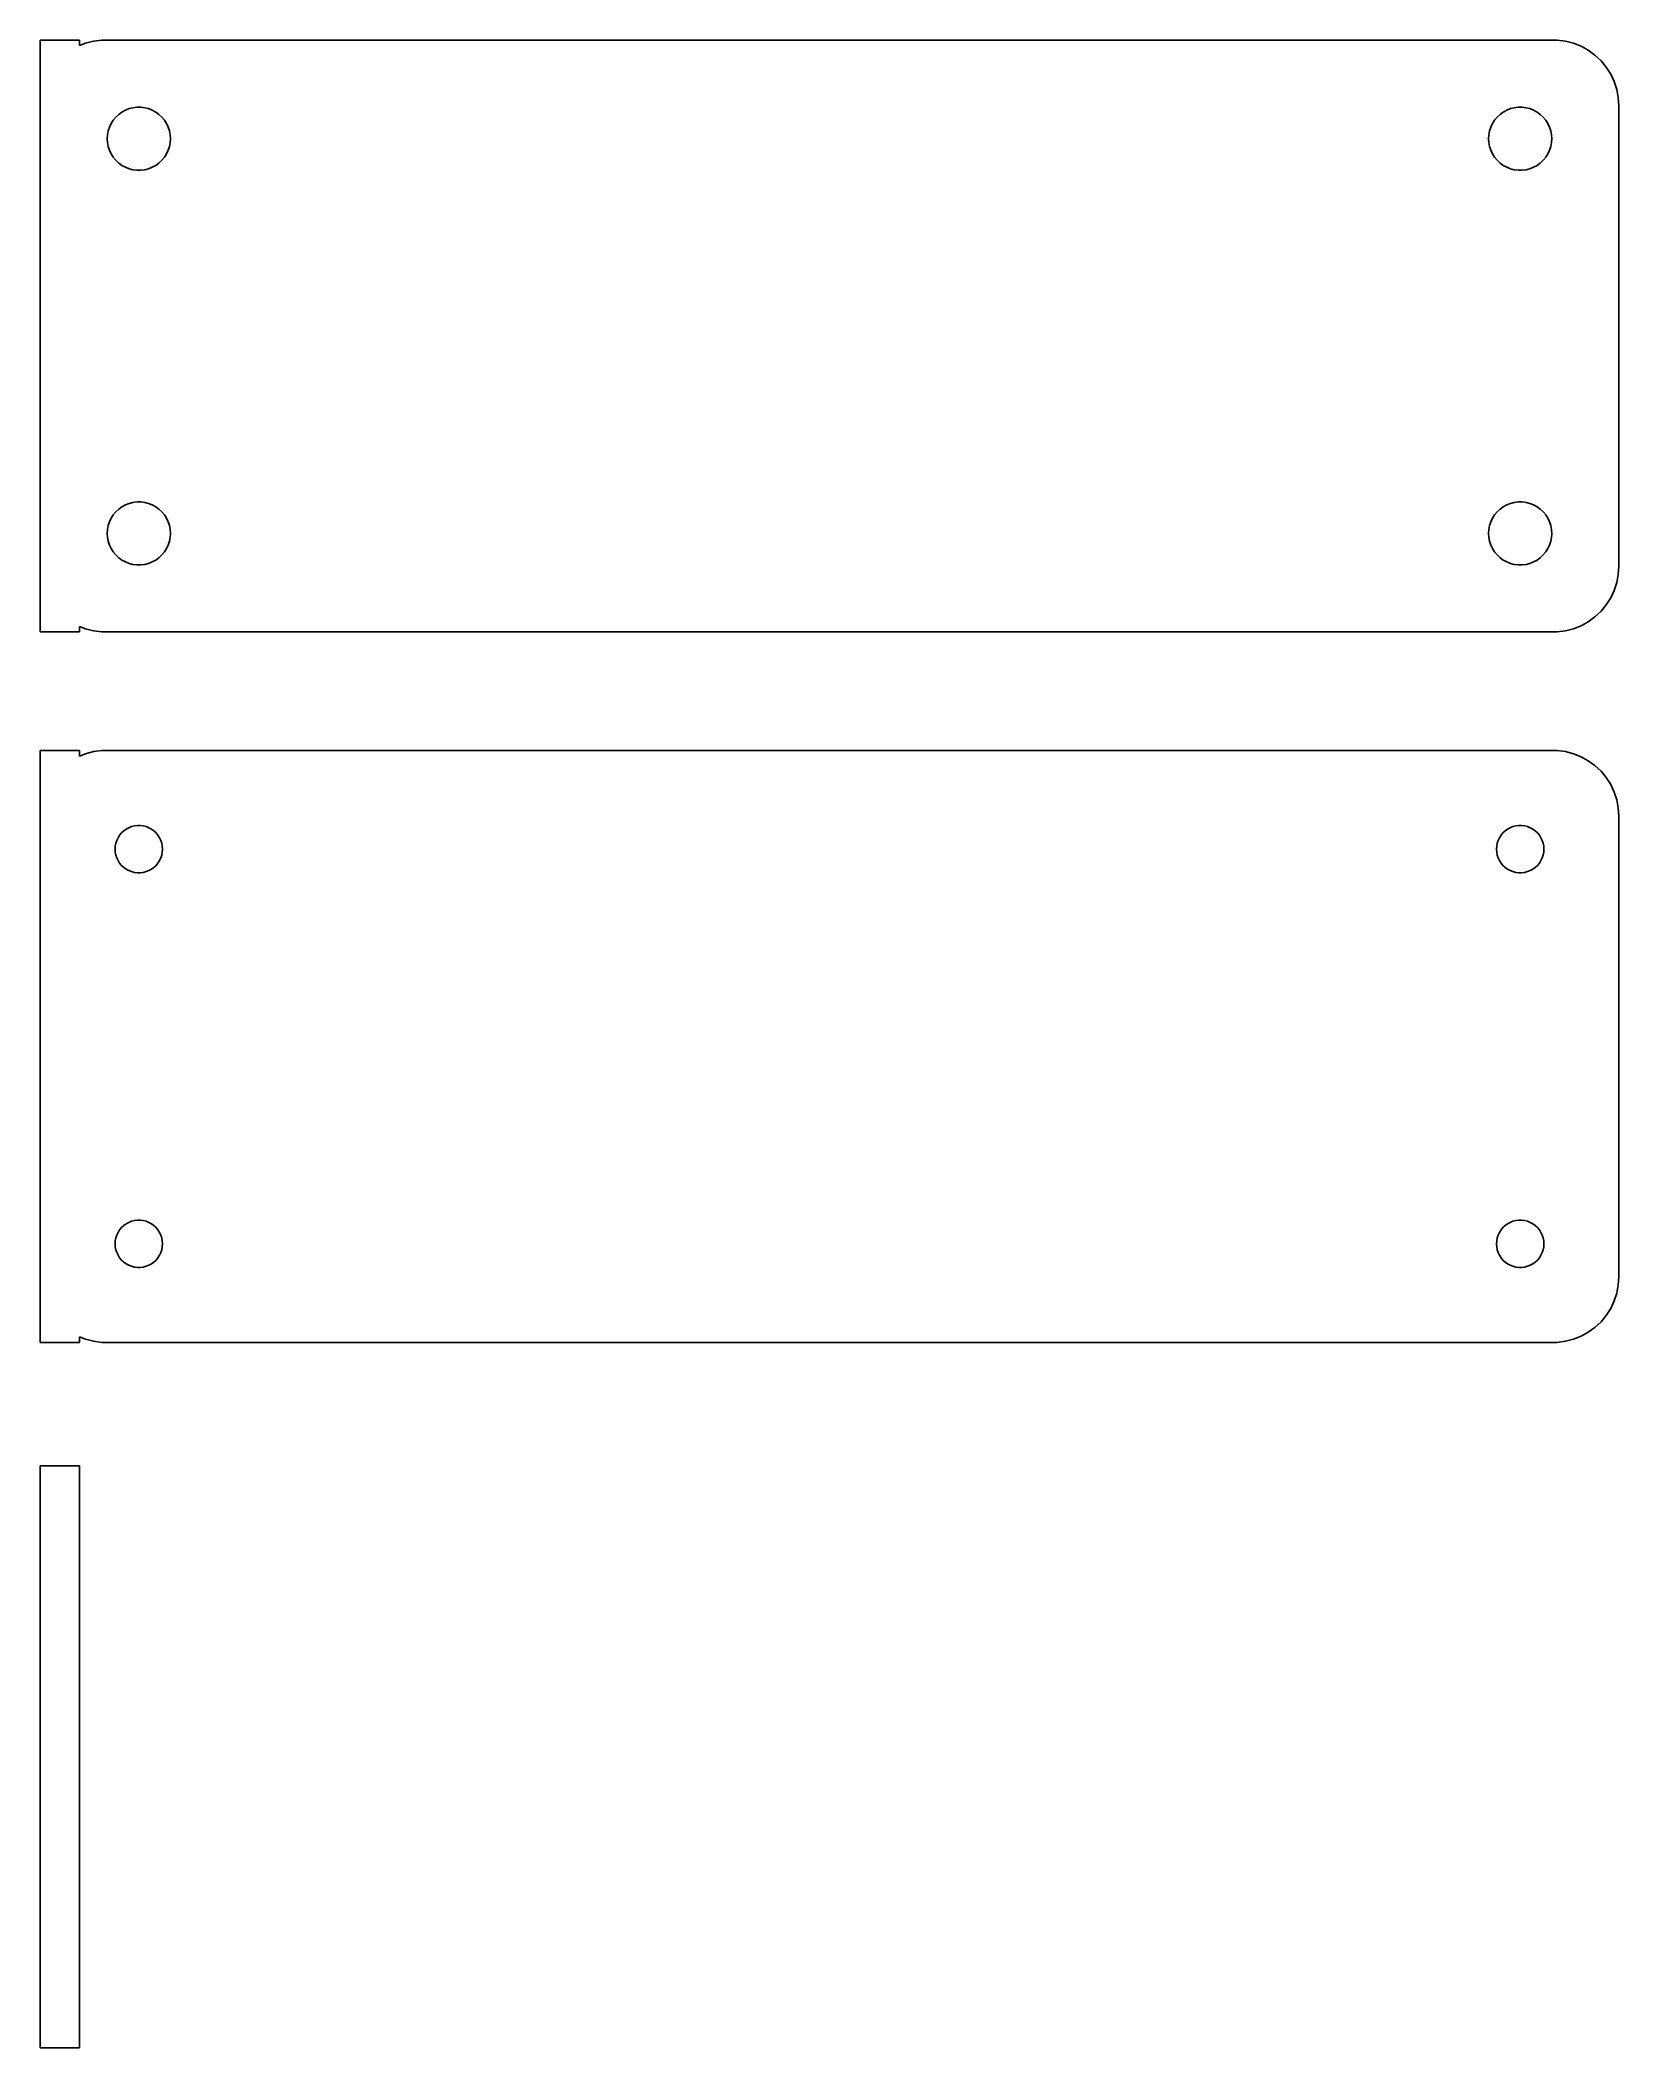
# Model space of a CAD drawing. Header units: metres. Extents: x -60 to 60, y -22 to 130.
import ezdxf

# ---------------------------------------------------------------- set-up
doc = ezdxf.new("R2010")
doc.units = ezdxf.units.M

msp = doc.modelspace()

# ---------------------------------------------------------------- linework, layer by layer
for p, q in [((-57, 130.49), (-60, 130.49)), ((-60, 130.49), (-60, 85.5099)), ((-57, 130.075), (-57, 130.49)), ((-56.5451, 130.255), (-57, 130.075)), ((-55.9369, 130.411), (-56.5451, 130.255)), ((-55.3139, 130.49), (-55.9369, 130.411)), ((55.3139, 130.49), (-55.3139, 130.49)), ((55.9369, 130.411), (55.3139, 130.49)), ((56.5451, 130.255), (55.9369, 130.411)), ((57.1289, 130.024), (56.5451, 130.255)), ((57.6791, 129.722), (57.1289, 130.024)), ((58.1871, 129.353), (57.6791, 129.722)), ((58.6448, 128.923), (58.1871, 129.353)), ((59.0451, 128.439), (58.6448, 128.923)), ((59.3815, 127.909), (59.0451, 128.439)), ((59.6489, 127.341), (59.3815, 127.909)), ((59.8429, 126.743), (59.6489, 127.341)), ((59.9606, 126.127), (59.8429, 126.743)), ((-53.786, 125.026), (-53.5219, 125.172)), ((-53.5219, 125.172), (-53.2416, 125.283)), ((-53.2416, 125.283), (-52.9497, 125.357)), ((-52.9497, 125.357), (-52.6507, 125.395)), ((-52.6507, 125.395), (-52.3493, 125.395)), ((-52.3493, 125.395), (-52.0503, 125.357)), ((-52.0503, 125.357), (-51.7584, 125.283)), ((-51.7584, 125.283), (-51.4781, 125.172)), ((-51.4781, 125.172), (-51.214, 125.026)), ((51.214, 125.026), (51.4781, 125.172)), ((51.4781, 125.172), (51.7584, 125.283)), ((51.7584, 125.283), (52.0503, 125.357)), ((52.0503, 125.357), (52.3493, 125.395)), ((52.3493, 125.395), (52.6507, 125.395)), ((52.6507, 125.395), (52.9497, 125.357)), ((52.9497, 125.357), (53.2416, 125.283)), ((53.2416, 125.283), (53.5219, 125.172)), ((53.5219, 125.172), (53.786, 125.026)), ((60, 125.5), (59.9606, 126.127)), ((60, 90.5), (60, 125.5)), ((-54.8246, 123.597), (-54.7315, 123.883)), ((-54.7315, 123.883), (-54.6031, 124.156)), ((-54.6031, 124.156), (-54.4416, 124.411)), ((-54.4416, 124.411), (-54.2495, 124.643)), ((-54.2495, 124.643), (-54.0298, 124.849)), ((-54.0298, 124.849), (-53.786, 125.026)), ((-51.214, 125.026), (-50.9702, 124.849)), ((-50.9702, 124.849), (-50.7505, 124.643)), ((-50.7505, 124.643), (-50.5583, 124.411)), ((-50.5583, 124.411), (-50.3969, 124.156)), ((-50.3969, 124.156), (-50.2685, 123.883)), ((-50.2685, 123.883), (-50.1754, 123.597)), ((50.1754, 123.597), (50.2685, 123.883)), ((50.2685, 123.883), (50.3969, 124.156)), ((50.3969, 124.156), (50.5583, 124.411)), ((50.5583, 124.411), (50.7505, 124.643)), ((50.7505, 124.643), (50.9702, 124.849)), ((50.9702, 124.849), (51.214, 125.026)), ((53.786, 125.026), (54.0298, 124.849)), ((54.0298, 124.849), (54.2495, 124.643)), ((54.2495, 124.643), (54.4416, 124.411)), ((54.4416, 124.411), (54.6031, 124.156)), ((54.6031, 124.156), (54.7315, 123.883)), ((54.7315, 123.883), (54.8246, 123.597)), ((-54.9, 123), (-54.8811, 123.301)), ((-54.8811, 122.699), (-54.9, 123)), ((-54.8811, 123.301), (-54.8246, 123.597)), ((-54.8246, 122.403), (-54.8811, 122.699)), ((-54.7315, 122.117), (-54.8246, 122.403)), ((-54.6031, 121.844), (-54.7315, 122.117)), ((-50.2685, 122.117), (-50.3969, 121.844)), ((-50.1754, 122.403), (-50.2685, 122.117)), ((-50.1754, 123.597), (-50.1189, 123.301)), ((-50.1189, 122.699), (-50.1754, 122.403)), ((-50.1189, 123.301), (-50.1, 123)), ((-50.1, 123), (-50.1189, 122.699)), ((50.1, 123), (50.1189, 123.301)), ((50.1189, 122.699), (50.1, 123)), ((50.1189, 123.301), (50.1754, 123.597)), ((50.1754, 122.403), (50.1189, 122.699)), ((50.2685, 122.117), (50.1754, 122.403)), ((50.3969, 121.844), (50.2685, 122.117)), ((54.7315, 122.117), (54.6031, 121.844)), ((54.8246, 122.403), (54.7315, 122.117)), ((54.8246, 123.597), (54.8811, 123.301)), ((54.8811, 122.699), (54.8246, 122.403)), ((54.8811, 123.301), (54.9, 123)), ((54.9, 123), (54.8811, 122.699)), ((-54.4416, 121.589), (-54.6031, 121.844)), ((-54.2495, 121.357), (-54.4416, 121.589)), ((-54.0298, 121.151), (-54.2495, 121.357)), ((-53.786, 120.974), (-54.0298, 121.151)), ((-53.5219, 120.828), (-53.786, 120.974)), ((-53.2416, 120.717), (-53.5219, 120.828)), ((-52.9497, 120.643), (-53.2416, 120.717)), ((-52.6507, 120.605), (-52.9497, 120.643)), ((-52.3493, 120.605), (-52.6507, 120.605)), ((-52.0503, 120.643), (-52.3493, 120.605)), ((-51.7584, 120.717), (-52.0503, 120.643)), ((-51.4781, 120.828), (-51.7584, 120.717)), ((-51.214, 120.974), (-51.4781, 120.828)), ((-50.9702, 121.151), (-51.214, 120.974)), ((-50.7505, 121.357), (-50.9702, 121.151)), ((-50.5583, 121.589), (-50.7505, 121.357)), ((-50.3969, 121.844), (-50.5583, 121.589)), ((50.5583, 121.589), (50.3969, 121.844)), ((50.7505, 121.357), (50.5583, 121.589)), ((50.9702, 121.151), (50.7505, 121.357)), ((51.214, 120.974), (50.9702, 121.151)), ((51.4781, 120.828), (51.214, 120.974)), ((51.7584, 120.717), (51.4781, 120.828)), ((52.0503, 120.643), (51.7584, 120.717)), ((52.3493, 120.605), (52.0503, 120.643)), ((52.6507, 120.605), (52.3493, 120.605)), ((52.9497, 120.643), (52.6507, 120.605)), ((53.2416, 120.717), (52.9497, 120.643)), ((53.5219, 120.828), (53.2416, 120.717)), ((53.786, 120.974), (53.5219, 120.828)), ((54.0298, 121.151), (53.786, 120.974)), ((54.2495, 121.357), (54.0298, 121.151)), ((54.4416, 121.589), (54.2495, 121.357)), ((54.6031, 121.844), (54.4416, 121.589)), ((-54.4416, 94.4107), (-54.2495, 94.6429)), ((-54.2495, 94.6429), (-54.0298, 94.8492)), ((-54.0298, 94.8492), (-53.786, 95.0264)), ((-53.786, 95.0264), (-53.5219, 95.1716)), ((-53.5219, 95.1716), (-53.2416, 95.2825)), ((-53.2416, 95.2825), (-52.9497, 95.3575)), ((-52.9497, 95.3575), (-52.6507, 95.3953)), ((-52.6507, 95.3953), (-52.3493, 95.3953)), ((-52.3493, 95.3953), (-52.0503, 95.3575)), ((-52.0503, 95.3575), (-51.7584, 95.2825)), ((-51.7584, 95.2825), (-51.4781, 95.1716)), ((-51.4781, 95.1716), (-51.214, 95.0264)), ((-51.214, 95.0264), (-50.9702, 94.8492)), ((-50.9702, 94.8492), (-50.7505, 94.6429)), ((-50.7505, 94.6429), (-50.5583, 94.4107)), ((50.5583, 94.4107), (50.7505, 94.6429)), ((50.7505, 94.6429), (50.9702, 94.8492)), ((50.9702, 94.8492), (51.214, 95.0264)), ((51.214, 95.0264), (51.4781, 95.1716)), ((51.4781, 95.1716), (51.7584, 95.2825)), ((51.7584, 95.2825), (52.0503, 95.3575)), ((52.0503, 95.3575), (52.3493, 95.3953)), ((52.3493, 95.3953), (52.6507, 95.3953)), ((52.6507, 95.3953), (52.9497, 95.3575)), ((52.9497, 95.3575), (53.2416, 95.2825)), ((53.2416, 95.2825), (53.5219, 95.1716)), ((53.5219, 95.1716), (53.786, 95.0264)), ((53.786, 95.0264), (54.0298, 94.8492)), ((54.0298, 94.8492), (54.2495, 94.6429)), ((54.2495, 94.6429), (54.4416, 94.4107)), ((-54.9, 93), (-54.8811, 93.3008)), ((-54.8811, 93.3008), (-54.8246, 93.5969)), ((-54.8246, 93.5969), (-54.7315, 93.8835)), ((-54.7315, 93.8835), (-54.6031, 94.1562)), ((-54.6031, 94.1562), (-54.4416, 94.4107)), ((-50.5583, 94.4107), (-50.3969, 94.1562)), ((-50.3969, 94.1562), (-50.2685, 93.8835)), ((-50.2685, 93.8835), (-50.1754, 93.5969)), ((-50.1754, 93.5969), (-50.1189, 93.3008)), ((-50.1189, 93.3008), (-50.1, 93)), ((50.1, 93), (50.1189, 93.3008)), ((50.1189, 93.3008), (50.1754, 93.5969)), ((50.1754, 93.5969), (50.2685, 93.8835)), ((50.2685, 93.8835), (50.3969, 94.1562)), ((50.3969, 94.1562), (50.5583, 94.4107)), ((54.4416, 94.4107), (54.6031, 94.1562)), ((54.6031, 94.1562), (54.7315, 93.8835)), ((54.7315, 93.8835), (54.8246, 93.5969)), ((54.8246, 93.5969), (54.8811, 93.3008)), ((54.8811, 93.3008), (54.9, 93)), ((-54.8811, 92.6992), (-54.9, 93)), ((-54.8246, 92.4032), (-54.8811, 92.6992)), ((-54.7315, 92.1165), (-54.8246, 92.4032)), ((-54.6031, 91.8438), (-54.7315, 92.1165)), ((-54.4416, 91.5893), (-54.6031, 91.8438)), ((-54.2495, 91.3571), (-54.4416, 91.5893)), ((-50.5583, 91.5893), (-50.7505, 91.3571)), ((-50.3969, 91.8438), (-50.5583, 91.5893)), ((-50.2685, 92.1165), (-50.3969, 91.8438)), ((-50.1754, 92.4032), (-50.2685, 92.1165)), ((-50.1189, 92.6992), (-50.1754, 92.4032)), ((-50.1, 93), (-50.1189, 92.6992)), ((50.1189, 92.6992), (50.1, 93)), ((50.1754, 92.4032), (50.1189, 92.6992)), ((50.2685, 92.1165), (50.1754, 92.4032)), ((50.3969, 91.8438), (50.2685, 92.1165)), ((50.5583, 91.5893), (50.3969, 91.8438)), ((50.7505, 91.3571), (50.5583, 91.5893)), ((54.4416, 91.5893), (54.2495, 91.3571)), ((54.6031, 91.8438), (54.4416, 91.5893)), ((54.7315, 92.1165), (54.6031, 91.8438)), ((54.8246, 92.4032), (54.7315, 92.1165)), ((54.8811, 92.6992), (54.8246, 92.4032)), ((54.9, 93), (54.8811, 92.6992)), ((-54.0298, 91.1508), (-54.2495, 91.3571)), ((-53.786, 90.9736), (-54.0298, 91.1508)), ((-53.5219, 90.8284), (-53.786, 90.9736)), ((-53.2416, 90.7175), (-53.5219, 90.8284)), ((-52.9497, 90.6425), (-53.2416, 90.7175)), ((-52.6507, 90.6047), (-52.9497, 90.6425)), ((-52.3493, 90.6047), (-52.6507, 90.6047)), ((-52.0503, 90.6425), (-52.3493, 90.6047)), ((-51.7584, 90.7175), (-52.0503, 90.6425)), ((-51.4781, 90.8284), (-51.7584, 90.7175)), ((-51.214, 90.9736), (-51.4781, 90.8284)), ((-50.9702, 91.1508), (-51.214, 90.9736)), ((-50.7505, 91.3571), (-50.9702, 91.1508)), ((50.9702, 91.1508), (50.7505, 91.3571)), ((51.214, 90.9736), (50.9702, 91.1508)), ((51.4781, 90.8284), (51.214, 90.9736)), ((51.7584, 90.7175), (51.4781, 90.8284)), ((52.0503, 90.6425), (51.7584, 90.7175)), ((52.3493, 90.6047), (52.0503, 90.6425)), ((52.6507, 90.6047), (52.3493, 90.6047)), ((52.9497, 90.6425), (52.6507, 90.6047)), ((53.2416, 90.7175), (52.9497, 90.6425)), ((53.5219, 90.8284), (53.2416, 90.7175)), ((53.786, 90.9736), (53.5219, 90.8284)), ((54.0298, 91.1508), (53.786, 90.9736)), ((54.2495, 91.3571), (54.0298, 91.1508)), ((59.9606, 89.8733), (60, 90.5)), ((59.3815, 88.0912), (59.6489, 88.6594)), ((59.6489, 88.6594), (59.8429, 89.2566)), ((59.8429, 89.2566), (59.9606, 89.8733)), ((58.1871, 86.6474), (58.6448, 87.0773)), ((58.6448, 87.0773), (59.0451, 87.5611)), ((59.0451, 87.5611), (59.3815, 88.0912)), ((-60, 85.5099), (-57, 85.5099)), ((-57, 85.9248), (-56.5451, 85.7447)), ((-57, 85.5099), (-57, 85.9248)), ((-56.5451, 85.7447), (-55.9369, 85.5886)), ((-55.9369, 85.5886), (-55.3139, 85.5099)), ((-55.3139, 85.5099), (55.3139, 85.5099)), ((55.3139, 85.5099), (55.9369, 85.5886)), ((55.9369, 85.5886), (56.5451, 85.7447)), ((56.5451, 85.7447), (57.1289, 85.9759)), ((57.1289, 85.9759), (57.6791, 86.2784)), ((57.6791, 86.2784), (58.1871, 86.6474)), ((-57, 76.4901), (-60, 76.4901)), ((-60, 76.4901), (-60, 31.5099)), ((-57, 76.0752), (-57, 76.4901)), ((-55.9369, 76.4114), (-56.5451, 76.2553)), ((-55.3139, 76.4901), (-55.9369, 76.4114)), ((55.3139, 76.4901), (-55.3139, 76.4901)), ((55.9369, 76.4114), (55.3139, 76.4901)), ((56.5451, 76.2553), (55.9369, 76.4114)), ((-56.5451, 76.2553), (-57, 76.0752)), ((57.1289, 76.0241), (56.5451, 76.2553)), ((57.6791, 75.7216), (57.1289, 76.0241)), ((58.1871, 75.3526), (57.6791, 75.7216)), ((58.6448, 74.9227), (58.1871, 75.3526)), ((59.0451, 74.4389), (58.6448, 74.9227)), ((59.3815, 73.9088), (59.0451, 74.4389)), ((59.6489, 73.3406), (59.3815, 73.9088)), ((59.8429, 72.7434), (59.6489, 73.3406)), ((59.9606, 72.1267), (59.8429, 72.7434)), ((60, 71.5), (59.9606, 72.1267)), ((-53.9562, 70.058), (-53.8121, 70.2322)), ((-53.8121, 70.2322), (-53.6474, 70.3869)), ((-53.6474, 70.3869), (-53.4645, 70.5198)), ((-53.4645, 70.5198), (-53.2664, 70.6287)), ((-53.2664, 70.6287), (-53.0562, 70.7119)), ((-53.0562, 70.7119), (-52.8373, 70.7681)), ((-52.8373, 70.7681), (-52.613, 70.7964)), ((-52.613, 70.7964), (-52.387, 70.7964)), ((-52.387, 70.7964), (-52.1627, 70.7681)), ((-52.1627, 70.7681), (-51.9438, 70.7119)), ((-51.9438, 70.7119), (-51.7336, 70.6287)), ((-51.7336, 70.6287), (-51.5355, 70.5198)), ((-51.5355, 70.5198), (-51.3526, 70.3869)), ((-51.3526, 70.3869), (-51.1879, 70.2322)), ((-51.1879, 70.2322), (-51.0438, 70.058)), ((51.0438, 70.058), (51.1879, 70.2322)), ((51.1879, 70.2322), (51.3526, 70.3869)), ((51.3526, 70.3869), (51.5355, 70.5198)), ((51.5355, 70.5198), (51.7336, 70.6287)), ((51.7336, 70.6287), (51.9438, 70.7119)), ((51.9438, 70.7119), (52.1627, 70.7681)), ((52.1627, 70.7681), (52.387, 70.7964)), ((52.387, 70.7964), (52.613, 70.7964)), ((52.613, 70.7964), (52.8373, 70.7681)), ((52.8373, 70.7681), (53.0562, 70.7119)), ((53.0562, 70.7119), (53.2664, 70.6287)), ((53.2664, 70.6287), (53.4645, 70.5198)), ((53.4645, 70.5198), (53.6474, 70.3869)), ((53.6474, 70.3869), (53.8121, 70.2322)), ((53.8121, 70.2322), (53.9562, 70.058)), ((60, 36.5), (60, 71.5)), ((-54.3, 69), (-54.2858, 69.2256)), ((-54.2858, 68.7744), (-54.3, 69)), ((-54.2858, 69.2256), (-54.2434, 69.4476)), ((-54.2434, 68.5524), (-54.2858, 68.7744)), ((-54.2434, 69.4476), (-54.1736, 69.6626)), ((-54.1736, 69.6626), (-54.0773, 69.8671)), ((-54.0773, 69.8671), (-53.9562, 70.058)), ((-51.0438, 70.058), (-50.9226, 69.8671)), ((-50.9226, 69.8671), (-50.8264, 69.6626)), ((-50.8264, 69.6626), (-50.7565, 69.4476)), ((-50.7565, 69.4476), (-50.7142, 69.2256)), ((-50.7142, 68.7744), (-50.7565, 68.5524)), ((-50.7142, 69.2256), (-50.7, 69)), ((-50.7, 69), (-50.7142, 68.7744)), ((50.7, 69), (50.7142, 69.2256)), ((50.7142, 68.7744), (50.7, 69)), ((50.7142, 69.2256), (50.7565, 69.4476)), ((50.7565, 68.5524), (50.7142, 68.7744)), ((50.7565, 69.4476), (50.8264, 69.6626)), ((50.8264, 69.6626), (50.9226, 69.8671)), ((50.9226, 69.8671), (51.0438, 70.058)), ((53.9562, 70.058), (54.0773, 69.8671)), ((54.0773, 69.8671), (54.1736, 69.6626)), ((54.1736, 69.6626), (54.2434, 69.4476)), ((54.2434, 69.4476), (54.2858, 69.2256)), ((54.2858, 68.7744), (54.2434, 68.5524)), ((54.2858, 69.2256), (54.3, 69)), ((54.3, 69), (54.2858, 68.7744)), ((-54.1736, 68.3374), (-54.2434, 68.5524)), ((-54.0773, 68.1328), (-54.1736, 68.3374)), ((-53.9562, 67.942), (-54.0773, 68.1328)), ((-53.8121, 67.7678), (-53.9562, 67.942)), ((-53.6474, 67.6131), (-53.8121, 67.7678)), ((-53.4645, 67.4802), (-53.6474, 67.6131)), ((-53.2664, 67.3713), (-53.4645, 67.4802)), ((-53.0562, 67.2881), (-53.2664, 67.3713)), ((-52.8373, 67.2319), (-53.0562, 67.2881)), ((-52.613, 67.2036), (-52.8373, 67.2319)), ((-52.387, 67.2036), (-52.613, 67.2036)), ((-52.1627, 67.2319), (-52.387, 67.2036)), ((-51.9438, 67.2881), (-52.1627, 67.2319)), ((-51.7336, 67.3713), (-51.9438, 67.2881)), ((-51.5355, 67.4802), (-51.7336, 67.3713)), ((-51.3526, 67.6131), (-51.5355, 67.4802)), ((-51.1879, 67.7678), (-51.3526, 67.6131)), ((-51.0438, 67.942), (-51.1879, 67.7678)), ((-50.9226, 68.1328), (-51.0438, 67.942)), ((-50.8264, 68.3374), (-50.9226, 68.1328)), ((-50.7565, 68.5524), (-50.8264, 68.3374)), ((50.8264, 68.3374), (50.7565, 68.5524)), ((50.9226, 68.1328), (50.8264, 68.3374)), ((51.0438, 67.942), (50.9226, 68.1328)), ((51.1879, 67.7678), (51.0438, 67.942)), ((51.3526, 67.6131), (51.1879, 67.7678)), ((51.5355, 67.4802), (51.3526, 67.6131)), ((51.7336, 67.3713), (51.5355, 67.4802)), ((51.9438, 67.2881), (51.7336, 67.3713)), ((52.1627, 67.2319), (51.9438, 67.2881)), ((52.387, 67.2036), (52.1627, 67.2319)), ((52.613, 67.2036), (52.387, 67.2036)), ((52.8373, 67.2319), (52.613, 67.2036)), ((53.0562, 67.2881), (52.8373, 67.2319)), ((53.2664, 67.3713), (53.0562, 67.2881)), ((53.4645, 67.4802), (53.2664, 67.3713)), ((53.6474, 67.6131), (53.4645, 67.4802)), ((53.8121, 67.7678), (53.6474, 67.6131)), ((53.9562, 67.942), (53.8121, 67.7678)), ((54.0773, 68.1328), (53.9562, 67.942)), ((54.1736, 68.3374), (54.0773, 68.1328)), ((54.2434, 68.5524), (54.1736, 68.3374)), ((-54.1736, 39.6626), (-54.0773, 39.8672)), ((-54.0773, 39.8672), (-53.9562, 40.058)), ((-53.9562, 40.058), (-53.8121, 40.2322)), ((-53.8121, 40.2322), (-53.6474, 40.3869)), ((-53.6474, 40.3869), (-53.4645, 40.5198)), ((-53.4645, 40.5198), (-53.2664, 40.6287)), ((-53.2664, 40.6287), (-53.0562, 40.7119)), ((-53.0562, 40.7119), (-52.8373, 40.7681)), ((-52.8373, 40.7681), (-52.613, 40.7964)), ((-52.613, 40.7964), (-52.387, 40.7964)), ((-52.387, 40.7964), (-52.1627, 40.7681)), ((-52.1627, 40.7681), (-51.9438, 40.7119)), ((-51.9438, 40.7119), (-51.7336, 40.6287)), ((-51.7336, 40.6287), (-51.5355, 40.5198)), ((-51.5355, 40.5198), (-51.3526, 40.3869)), ((-51.3526, 40.3869), (-51.1879, 40.2322)), ((-51.1879, 40.2322), (-51.0438, 40.058)), ((-51.0438, 40.058), (-50.9226, 39.8672)), ((-50.9226, 39.8672), (-50.8264, 39.6626)), ((50.8264, 39.6626), (50.9226, 39.8672)), ((50.9226, 39.8672), (51.0438, 40.058)), ((51.0438, 40.058), (51.1879, 40.2322)), ((51.1879, 40.2322), (51.3526, 40.3869)), ((51.3526, 40.3869), (51.5355, 40.5198)), ((51.5355, 40.5198), (51.7336, 40.6287)), ((51.7336, 40.6287), (51.9438, 40.7119)), ((51.9438, 40.7119), (52.1627, 40.7681)), ((52.1627, 40.7681), (52.387, 40.7964)), ((52.387, 40.7964), (52.613, 40.7964)), ((52.613, 40.7964), (52.8373, 40.7681)), ((52.8373, 40.7681), (53.0562, 40.7119)), ((53.0562, 40.7119), (53.2664, 40.6287)), ((53.2664, 40.6287), (53.4645, 40.5198)), ((53.4645, 40.5198), (53.6474, 40.3869)), ((53.6474, 40.3869), (53.8121, 40.2322)), ((53.8121, 40.2322), (53.9562, 40.058)), ((53.9562, 40.058), (54.0773, 39.8672)), ((54.0773, 39.8672), (54.1736, 39.6626)), ((-54.3, 39), (-54.2858, 39.2256)), ((-54.2858, 38.7744), (-54.3, 39)), ((-54.2858, 39.2256), (-54.2434, 39.4476)), ((-54.2434, 38.5524), (-54.2858, 38.7744)), ((-54.2434, 39.4476), (-54.1736, 39.6626)), ((-54.1736, 38.3374), (-54.2434, 38.5524)), ((-54.0773, 38.1329), (-54.1736, 38.3374)), ((-50.8264, 38.3374), (-50.9226, 38.1329)), ((-50.8264, 39.6626), (-50.7565, 39.4476)), ((-50.7565, 38.5524), (-50.8264, 38.3374)), ((-50.7565, 39.4476), (-50.7142, 39.2256)), ((-50.7142, 38.7744), (-50.7565, 38.5524)), ((-50.7142, 39.2256), (-50.7, 39)), ((-50.7, 39), (-50.7142, 38.7744)), ((50.7, 39), (50.7142, 39.2256)), ((50.7142, 38.7744), (50.7, 39)), ((50.7142, 39.2256), (50.7565, 39.4476)), ((50.7565, 38.5524), (50.7142, 38.7744)), ((50.7565, 39.4476), (50.8264, 39.6626)), ((50.8264, 38.3374), (50.7565, 38.5524)), ((50.9226, 38.1329), (50.8264, 38.3374)), ((54.1736, 38.3374), (54.0773, 38.1329)), ((54.1736, 39.6626), (54.2434, 39.4476)), ((54.2434, 38.5524), (54.1736, 38.3374)), ((54.2434, 39.4476), (54.2858, 39.2256)), ((54.2858, 38.7744), (54.2434, 38.5524)), ((54.2858, 39.2256), (54.3, 39)), ((54.3, 39), (54.2858, 38.7744)), ((-53.9562, 37.942), (-54.0773, 38.1329)), ((-53.8121, 37.7678), (-53.9562, 37.942)), ((-53.6474, 37.6131), (-53.8121, 37.7678)), ((-53.4645, 37.4802), (-53.6474, 37.6131)), ((-53.2664, 37.3713), (-53.4645, 37.4802)), ((-53.0562, 37.2881), (-53.2664, 37.3713)), ((-52.8373, 37.2319), (-53.0562, 37.2881)), ((-52.613, 37.2036), (-52.8373, 37.2319)), ((-52.387, 37.2036), (-52.613, 37.2036)), ((-52.1627, 37.2319), (-52.387, 37.2036)), ((-51.9438, 37.2881), (-52.1627, 37.2319)), ((-51.7336, 37.3713), (-51.9438, 37.2881)), ((-51.5355, 37.4802), (-51.7336, 37.3713)), ((-51.3526, 37.6131), (-51.5355, 37.4802)), ((-51.1879, 37.7678), (-51.3526, 37.6131)), ((-51.0438, 37.942), (-51.1879, 37.7678)), ((-50.9226, 38.1329), (-51.0438, 37.942)), ((51.0438, 37.942), (50.9226, 38.1329)), ((51.1879, 37.7678), (51.0438, 37.942)), ((51.3526, 37.6131), (51.1879, 37.7678)), ((51.5355, 37.4802), (51.3526, 37.6131)), ((51.7336, 37.3713), (51.5355, 37.4802)), ((51.9438, 37.2881), (51.7336, 37.3713)), ((52.1627, 37.2319), (51.9438, 37.2881)), ((52.387, 37.2036), (52.1627, 37.2319)), ((52.613, 37.2036), (52.387, 37.2036)), ((52.8373, 37.2319), (52.613, 37.2036)), ((53.0562, 37.2881), (52.8373, 37.2319)), ((53.2664, 37.3713), (53.0562, 37.2881)), ((53.4645, 37.4802), (53.2664, 37.3713)), ((53.6474, 37.6131), (53.4645, 37.4802)), ((53.8121, 37.7678), (53.6474, 37.6131)), ((53.9562, 37.942), (53.8121, 37.7678)), ((54.0773, 38.1329), (53.9562, 37.942)), ((59.6489, 34.6594), (59.8429, 35.2566)), ((59.8429, 35.2566), (59.9606, 35.8733)), ((59.9606, 35.8733), (60, 36.5)), ((59.0451, 33.5611), (59.3815, 34.0912)), ((59.3815, 34.0912), (59.6489, 34.6594)), ((57.1289, 31.9759), (57.6791, 32.2784)), ((57.6791, 32.2784), (58.1871, 32.6474)), ((58.1871, 32.6474), (58.6448, 33.0773)), ((58.6448, 33.0773), (59.0451, 33.5611)), ((-60, 31.5099), (-57, 31.5099)), ((-57, 31.9248), (-56.5451, 31.7447)), ((-57, 31.5099), (-57, 31.9248)), ((-56.5451, 31.7447), (-55.9369, 31.5886)), ((-55.9369, 31.5886), (-55.3139, 31.5099)), ((-55.3139, 31.5099), (55.3139, 31.5099)), ((55.3139, 31.5099), (55.9369, 31.5886)), ((55.9369, 31.5886), (56.5451, 31.7447)), ((56.5451, 31.7447), (57.1289, 31.9759)), ((-57, 22.1148), (-60, 22.1148)), ((-60, 22.1148), (-60, -22.1148)), ((-57, -22.1148), (-57, 22.1148)), ((-60, -22.1148), (-57, -22.1148))]:
    msp.add_line(p, q)

doc.saveas('drawing.dxf')
